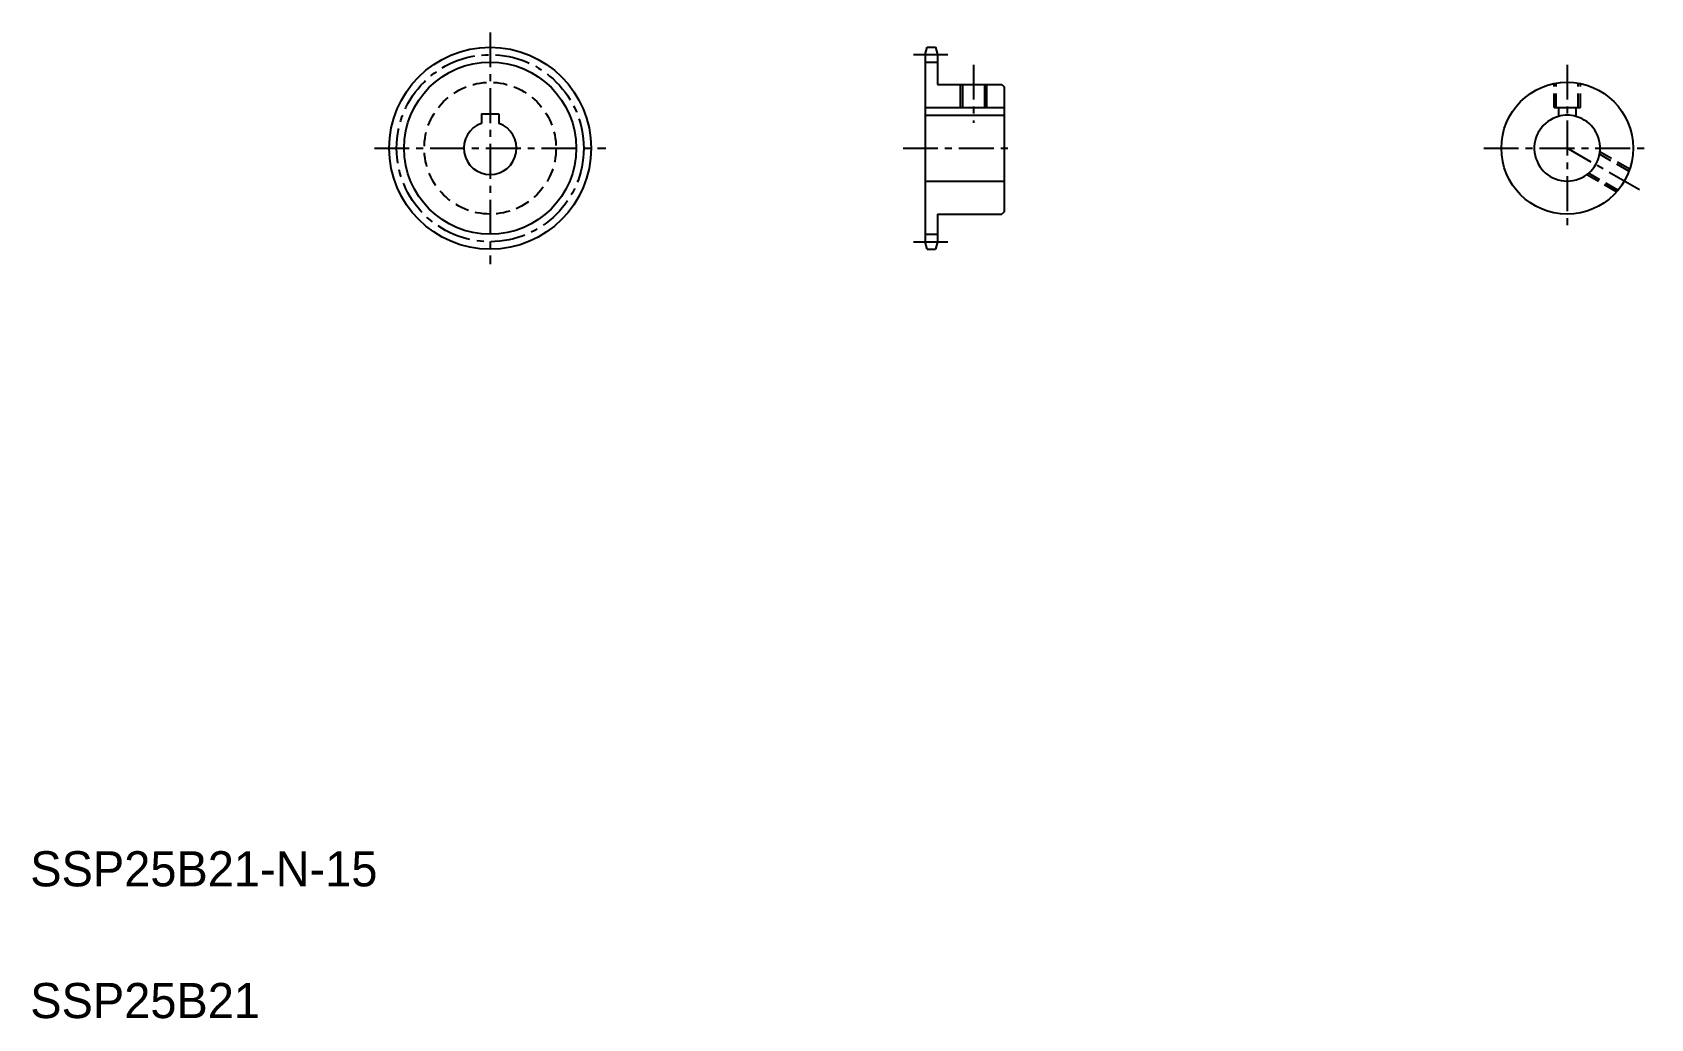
# Model space of a CAD drawing. Extents: x 20 to 389, y 20 to 244.
import ezdxf

# ---------------------------------------------------------------- set-up
doc = ezdxf.new("R2010")
doc.units = 0
doc.header["$LTSCALE"] = 0.25
doc.linetypes.add('CENTER', pattern=[50.8, 31.75, -6.35, 6.35, -6.35])
doc.linetypes.add('DASHED', pattern=[19.05, 12.7, -6.35])
doc.layers.get('0').update_dxf_attribs({"linetype": 'CONTINUOUS'})
doc.layers.add('CENTER', color=1, linetype='CENTER')

msp = doc.modelspace()

# ---------------------------------------------------------------- linework, layer by layer
at = {"color": 7, "linetype": 'CONTINUOUS'}
for p, q in [((223.82, 239.37), (224.28, 241.07)), ((224.28, 241.07), (226.17, 241.07)), ((226.17, 241.07), (226.62, 239.37)), ((223.82, 239.37), (223.82, 196.76)), ((223.82, 237.68), (226.62, 237.68)), ((226.62, 239.37), (226.62, 232.57)), ((226.62, 232.57), (241.32, 232.57)), ((232.32, 232.57), (232.32, 227.37)), ((237.32, 232.57), (237.32, 227.37)), ((241.32, 232.57), (241.82, 232.07)), ((241.82, 232.07), (241.82, 203.57)), ((122.76, 225.87), (126.76, 225.87)), ((122.76, 225.87), (122.76, 223.72)), ((126.76, 225.87), (126.76, 223.72)), ((223.82, 227.37), (241.82, 227.37)), ((223.82, 225.57), (241.82, 225.57)), ((367.08, 227.37), (373.08, 227.37)), ((368.08, 227.37), (368.08, 225.29)), ((372.08, 227.37), (372.08, 225.29)), ((223.82, 210.57), (241.82, 210.57)), ((226.62, 203.07), (241.32, 203.07)), ((226.62, 203.07), (226.62, 196.76)), ((241.82, 203.57), (241.32, 203.07)), ((226.62, 201.49), (226.62, 201.49)), ((226.62, 199.91), (226.62, 199.91)), ((223.82, 198.46), (226.62, 198.46)), ((224.28, 195.07), (223.82, 196.76)), ((226.62, 196.76), (226.17, 195.07)), ((224.28, 195.07), (226.17, 195.07))]:
    msp.add_line(p, q, dxfattribs=at)
at = {"color": 3, "linetype": 'CONTINUOUS'}
for p, q in [((231.82, 232.57), (231.82, 227.37)), ((237.82, 232.57), (237.82, 227.37))]:
    msp.add_line(p, q, dxfattribs=at)
at = {"color": 3, "linetype": 'DASHED'}
for p, q in [((367.08, 227.37), (367.08, 232.76)), ((367.58, 227.37), (367.58, 232.86)), ((372.58, 227.37), (372.58, 232.86)), ((373.08, 227.37), (373.08, 232.76)), ((384.14, 212.84), (377.45, 216.69)), ((384.31, 213.32), (377.53, 217.23)), ((381.31, 208.12), (374.53, 212.03)), ((381.64, 208.51), (374.95, 212.36))]:
    msp.add_line(p, q, dxfattribs=at)
at = {"color": 7, "linetype": 'CONTINUOUS'}
for centre, radius in [((124.76, 218.07), 23), ((370.08, 218.07), 15)]:
    msp.add_circle(centre, radius, dxfattribs=at)
at = {"color": 3, "linetype": 'CONTINUOUS'}
msp.add_circle((124.76, 218.07), 19.61, dxfattribs=at)
at = {"color": 3, "linetype": 'DASHED'}
msp.add_circle((124.76, 218.07), 15, dxfattribs=at)
at = {"color": 7, "linetype": 'CONTINUOUS'}
for centre, radius, start, end in [((370.08, 218.07), 7.5, 105.466, 74.534), ((124.76, 218.07), 6, 109.4712, 70.5288)]:
    msp.add_arc(centre, radius, start, end, dxfattribs=at)
at = {"color": 3, "linetype": 'CONTINUOUS'}
msp.add_arc((370.08, 218.07), 7.5, 74.534, 105.466, dxfattribs=at)
at = {"layer": 'CENTER', "color": 1, "linetype": 'CENTER'}
for p, q in [((124.76, 244.44), (124.76, 191.69)), ((221.15, 239.37), (229.04, 239.37)), ((234.82, 237.07), (234.82, 223.87)), ((370.08, 237.07), (370.08, 199.07)), ((98.38, 218.07), (151.13, 218.07)), ((218.82, 218.07), (243.82, 218.07)), ((351.08, 218.07), (389.08, 218.07)), ((386.53, 208.57), (370.08, 218.07)), ((221.15, 196.76), (229.04, 196.76))]:
    msp.add_line(p, q, dxfattribs=at)
msp.add_circle((124.76, 218.07), 21.3, dxfattribs=at)

# ---------------------------------------------------------------- texts
at = {"color": 7, "linetype": 'CONTINUOUS'}
for s, p in [('SSP25B21-N-15', (20, 50)), ('SSP25B21', (20, 20))]:
    msp.add_text(s, height=8, dxfattribs=at).set_placement(p)

doc.saveas('drawing.dxf')
